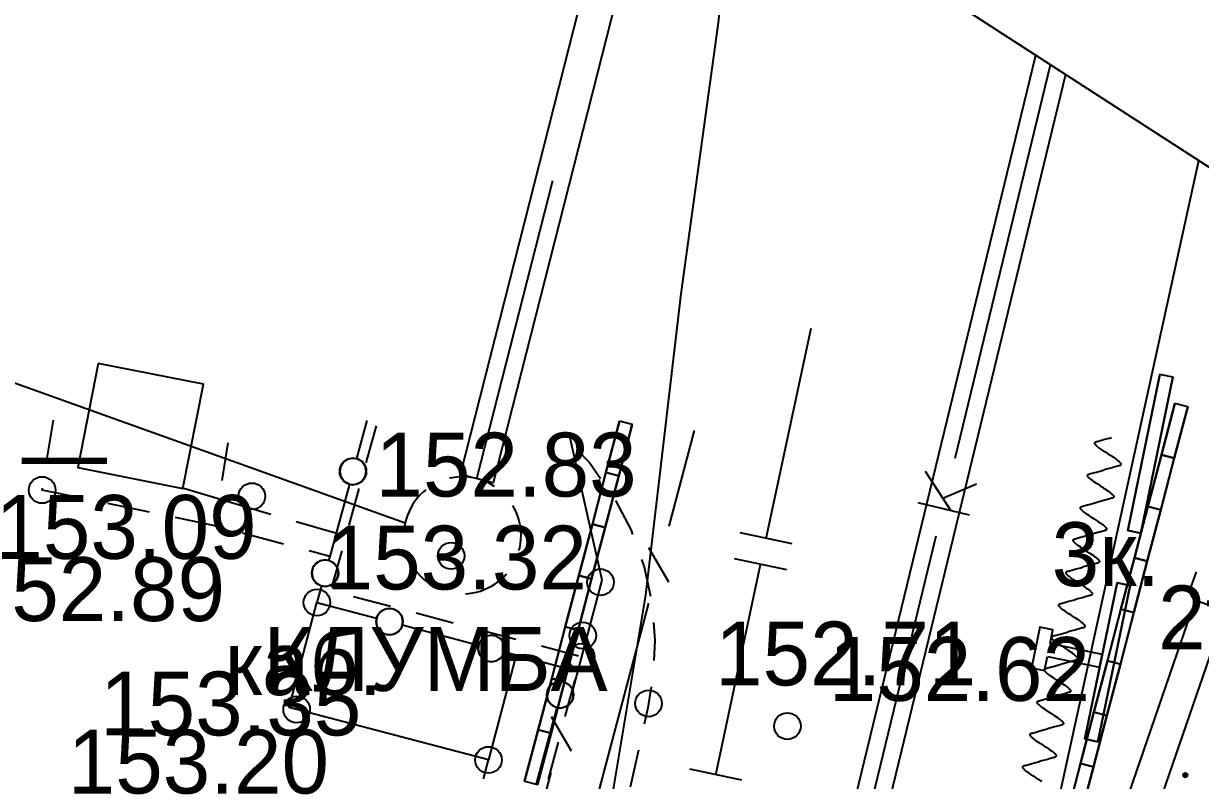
# Model space of a CAD drawing. Header units: metres. Extents: x -2743 to 126, y 13385 to 13916.
# Drawn here: x -1908.36 to -1886.24, y 13713.6 to 13727.83 of the extents above; entities that cross this region are included whole.
import ezdxf

# ---------------------------------------------------------------- set-up
doc = ezdxf.new("R2010")
doc.units = ezdxf.units.M
for name, color, linetype in [('0_геоподоснова', 7, 'Continuous'), ('output[19-22]_3_ДЖКХ-25_01840tp$0$Бортовой камень', 7, 'Continuous'), ('output[19-22]_3_ДЖКХ-25_01840tp$0$Горизонтали', 7, 'Continuous'), ('output[19-22]_3_ДЖКХ-25_01840tp$0$Граница улицы', 7, 'Continuous'), ('output[19-22]_3_ДЖКХ-25_01840tp$0$Здания', 7, 'Continuous'), ('output[19-22]_3_ДЖКХ-25_01840tp$0$Колодцы', 7, 'Continuous'), ('output[19-22]_3_ДЖКХ-25_01840tp$0$Леса и газоны', 7, 'Continuous'), ('output[19-22]_3_ДЖКХ-25_01840tp$0$Ограды', 7, 'Continuous'), ('output[19-22]_3_ДЖКХ-25_01840tp$0$Отдельно стоящее дерево', 7, 'Continuous'), ('output[19-22]_3_ДЖКХ-25_01840tp$0$Светофоры', 7, 'Continuous'), ('output[19-22]_3_ДЖКХ-25_01840tp$0$Топографические объекты', 7, 'Continuous'), ('output[19-22]_3_ДЖКХ-25_01840up$0$Водопровод', 7, 'Continuous'), ('output[19-22]_3_ДЖКХ-25_01840up$0$Водосток', 7, 'Continuous'), ('output[19-22]_3_ДЖКХ-25_01840up$0$Газопровод', 7, 'Continuous'), ('output[19-22]_3_ДЖКХ-25_01840up$0$Кабели', 7, 'Continuous'), ('output[19-22]_3_ДЖКХ-25_01840up$0$Кабель защиты', 7, 'Continuous'), ('output[19-22]_3_ДЖКХ-25_01840up$0$Кабель связи', 7, 'Continuous'), ('output[19-22]_3_ДЖКХ-25_01840up$0$Кабель электрический', 7, 'Continuous'), ('output[19-22]_3_ДЖКХ-25_01840up$0$Канализация самотёчная', 7, 'Continuous'), ('output[19-22]_brd$0$Граница заказа', 7, 'Continuous')]:
    doc.layers.add(name, color=color, linetype=linetype)

msp = doc.modelspace()

# ---------------------------------------------------------------- linework, layer by layer
at = {"layer": '0_геоподоснова'}
for points in [[(-1887.362, 13718.243), (-1886.758, 13721.182), (-1887.003, 13721.232), (-1887.607, 13718.294), (-1887.362, 13718.243)], [(-1886.721, 13720.684), (-1886.974, 13719.717), (-1886.732, 13719.653), (-1886.479, 13720.621), (-1886.721, 13720.684)], [(-1897.16, 13720.352), (-1897.414, 13719.385), (-1897.172, 13719.321), (-1896.918, 13720.288), (-1897.16, 13720.352)], [(-1886.974, 13719.717), (-1887.227, 13718.749), (-1886.985, 13718.686), (-1886.732, 13719.653), (-1886.974, 13719.717)], [(-1897.414, 13719.385), (-1897.668, 13718.418), (-1897.427, 13718.354), (-1897.172, 13719.321), (-1897.414, 13719.385)], [(-1887.227, 13718.749), (-1887.481, 13717.782), (-1887.239, 13717.719), (-1886.985, 13718.686), (-1887.227, 13718.749)], [(-1897.668, 13718.418), (-1897.923, 13717.451), (-1897.681, 13717.387), (-1897.427, 13718.354), (-1897.668, 13718.418)], [(-1887.481, 13717.782), (-1887.734, 13716.814), (-1887.492, 13716.751), (-1887.239, 13717.719), (-1887.481, 13717.782)], [(-1897.923, 13717.451), (-1898.177, 13716.483), (-1897.935, 13716.42), (-1897.681, 13717.387), (-1897.923, 13717.451)], [(-1888.168, 13714.325), (-1887.564, 13717.264), (-1887.808, 13717.314), (-1888.413, 13714.376), (-1888.168, 13714.325)], [(-1887.734, 13716.814), (-1887.987, 13715.847), (-1887.746, 13715.784), (-1887.492, 13716.751), (-1887.734, 13716.814)], [(-1898.177, 13716.483), (-1898.431, 13715.516), (-1898.19, 13715.453), (-1897.935, 13716.42), (-1898.177, 13716.483)], [(-1889.115, 13715.924), (-1888.136, 13715.723), (-1888.085, 13715.967), (-1889.065, 13716.169), (-1889.012, 13716.428), (-1889.256, 13716.479), (-1889.413, 13715.715), (-1889.169, 13715.664), (-1889.115, 13715.924)], [(-1887.987, 13715.847), (-1888.241, 13714.88), (-1887.999, 13714.816), (-1887.746, 13715.784), (-1887.987, 13715.847)], [(-1898.431, 13715.516), (-1898.686, 13714.549), (-1898.444, 13714.486), (-1898.19, 13715.453), (-1898.431, 13715.516)], [(-1888.241, 13714.88), (-1888.494, 13713.912), (-1888.252, 13713.849), (-1887.999, 13714.816), (-1888.241, 13714.88)], [(-1898.686, 13714.549), (-1898.94, 13713.582), (-1898.698, 13713.519), (-1898.444, 13714.486), (-1898.686, 13714.549)], [(-1888.494, 13713.912), (-1888.748, 13712.945), (-1888.506, 13712.882), (-1888.252, 13713.849), (-1888.494, 13713.912)]]:
    msp.add_lwpolyline(points, close=True, dxfattribs=at)
for points in [[(-1887.607, 13718.294), (-1887.003, 13721.232)], [(-1886.758, 13721.182), (-1887.362, 13718.243)], [(-1886.974, 13719.717), (-1886.721, 13720.684)], [(-1886.479, 13720.621), (-1886.732, 13719.653)], [(-1897.414, 13719.385), (-1897.16, 13720.352)], [(-1896.918, 13720.288), (-1897.172, 13719.321)], [(-1887.227, 13718.749), (-1886.974, 13719.717)], [(-1886.732, 13719.653), (-1886.985, 13718.686)], [(-1886.974, 13719.717), (-1886.732, 13719.653)], [(-1886.732, 13719.653), (-1886.974, 13719.717)], [(-1897.668, 13718.418), (-1897.414, 13719.385)], [(-1897.172, 13719.321), (-1897.427, 13718.354)], [(-1897.414, 13719.385), (-1897.172, 13719.321)], [(-1897.172, 13719.321), (-1897.414, 13719.385)], [(-1887.481, 13717.782), (-1887.227, 13718.749)], [(-1887.227, 13718.749), (-1886.985, 13718.686)], [(-1886.985, 13718.686), (-1887.227, 13718.749)], [(-1886.985, 13718.686), (-1887.239, 13717.719)], [(-1897.923, 13717.451), (-1897.668, 13718.418)], [(-1897.427, 13718.354), (-1897.681, 13717.387)], [(-1897.668, 13718.418), (-1897.427, 13718.354)], [(-1897.427, 13718.354), (-1897.668, 13718.418)], [(-1887.362, 13718.243), (-1887.607, 13718.294)], [(-1887.734, 13716.814), (-1887.481, 13717.782)], [(-1887.239, 13717.719), (-1887.492, 13716.751)], [(-1887.481, 13717.782), (-1887.239, 13717.719)], [(-1887.239, 13717.719), (-1887.481, 13717.782)], [(-1898.177, 13716.483), (-1897.923, 13717.451)], [(-1897.923, 13717.451), (-1897.681, 13717.387)], [(-1897.681, 13717.387), (-1897.923, 13717.451)], [(-1897.681, 13717.387), (-1897.935, 13716.42)], [(-1888.413, 13714.376), (-1887.808, 13717.314)], [(-1887.564, 13717.264), (-1888.168, 13714.325)], [(-1887.808, 13717.314), (-1887.564, 13717.264)], [(-1887.987, 13715.847), (-1887.734, 13716.814)], [(-1887.734, 13716.814), (-1887.492, 13716.751)], [(-1887.492, 13716.751), (-1887.734, 13716.814)], [(-1887.492, 13716.751), (-1887.746, 13715.784)], [(-1898.431, 13715.516), (-1898.177, 13716.483)], [(-1897.935, 13716.42), (-1898.19, 13715.453)], [(-1898.177, 13716.483), (-1897.935, 13716.42)], [(-1897.935, 13716.42), (-1898.177, 13716.483)], [(-1889.256, 13716.479), (-1889.413, 13715.715)], [(-1889.256, 13716.479), (-1889.413, 13715.715)], [(-1889.012, 13716.428), (-1889.256, 13716.479)], [(-1889.012, 13716.428), (-1889.256, 13716.479)], [(-1889.065, 13716.169), (-1889.012, 13716.428)], [(-1889.065, 13716.169), (-1889.012, 13716.428)], [(-1888.085, 13715.967), (-1889.065, 13716.169)], [(-1888.085, 13715.967), (-1889.065, 13716.169)], [(-1889.169, 13715.664), (-1889.115, 13715.924)], [(-1889.169, 13715.664), (-1889.115, 13715.924)], [(-1889.115, 13715.924), (-1888.136, 13715.723)], [(-1889.115, 13715.924), (-1888.136, 13715.723)], [(-1888.136, 13715.723), (-1888.085, 13715.967)], [(-1888.136, 13715.723), (-1888.085, 13715.967)], [(-1889.413, 13715.715), (-1889.169, 13715.664)], [(-1889.413, 13715.715), (-1889.169, 13715.664)], [(-1888.241, 13714.88), (-1887.987, 13715.847)], [(-1887.746, 13715.784), (-1887.999, 13714.816)], [(-1887.987, 13715.847), (-1887.746, 13715.784)], [(-1887.746, 13715.784), (-1887.987, 13715.847)], [(-1898.686, 13714.549), (-1898.431, 13715.516)], [(-1898.19, 13715.453), (-1898.444, 13714.486)], [(-1898.431, 13715.516), (-1898.19, 13715.453)], [(-1898.19, 13715.453), (-1898.431, 13715.516)], [(-1888.494, 13713.912), (-1888.241, 13714.88)], [(-1887.999, 13714.816), (-1888.252, 13713.849)], [(-1888.241, 13714.88), (-1887.999, 13714.816)], [(-1887.999, 13714.816), (-1888.241, 13714.88)], [(-1898.94, 13713.582), (-1898.686, 13714.549)], [(-1898.686, 13714.549), (-1898.444, 13714.486)], [(-1898.444, 13714.486), (-1898.686, 13714.549)], [(-1898.444, 13714.486), (-1898.698, 13713.519)], [(-1888.168, 13714.325), (-1888.413, 13714.376)], [(-1888.748, 13712.945), (-1888.494, 13713.912)], [(-1888.494, 13713.912), (-1888.252, 13713.849)], [(-1888.252, 13713.849), (-1888.494, 13713.912)], [(-1888.252, 13713.849), (-1888.506, 13712.882)]]:
    msp.add_lwpolyline(points, dxfattribs=at)
at = {"layer": 'output[19-22]_3_ДЖКХ-25_01840tp$0$Бортовой камень'}
for points in [[(-1907.923, 13719.583), (-1907.795, 13720.368)], [(-1897.965, 13719.826), (-1897.724, 13719.572), (-1897.512, 13719.276)], [(-1907.261, 13718.902), (-1908.008, 13719.057), (-1908.003, 13719.089)], [(-1905.992, 13718.64), (-1906.771, 13718.801)], [(-1897.234, 13718.861), (-1896.941, 13718.3), (-1896.914, 13718.223)], [(-1904.724, 13718.375), (-1904.764, 13718.386), (-1905.502, 13718.539)], [(-1903.472, 13718.041), (-1904.241, 13718.246)], [(-1902.604, 13717.809), (-1902.989, 13717.912)], [(-1896.745, 13717.752), (-1896.695, 13717.612), (-1896.577, 13717.059)], [(-1896.519, 13716.563), (-1896.493, 13716.234), (-1896.51, 13715.85)], [(-1896.56, 13715.354), (-1896.611, 13715.045), (-1896.625, 13714.963), (-1896.694, 13714.652)], [(-1896.803, 13714.164), (-1896.958, 13713.467)], [(-1899.714, 13713.626), (-1899.62, 13713.981)]]:
    msp.add_lwpolyline(points, dxfattribs=at)
at = {"layer": 'output[19-22]_3_ДЖКХ-25_01840tp$0$Горизонтали'}
for centre in [(-1908.008, 13719.057), (-1902.843, 13716.941), (-1897.876, 13715.922), (-1896.611, 13715.045), (-1903.224, 13714.93), (-1894.003, 13714.619), (-1899.62, 13713.981)]:
    msp.add_circle(centre, 0.25, dxfattribs=at)
at = {"layer": 'output[19-22]_3_ДЖКХ-25_01840tp$0$Граница улицы'}
for points in [[(-1901.916, 13719.57), (-1901.726, 13720.262)], [(-1904.516, 13719.943), (-1904.629, 13719.234)], [(-1902.238, 13718.395), (-1902.048, 13719.088)], [(-1904.707, 13718.74), (-1904.764, 13718.386)], [(-1902.561, 13717.221), (-1902.371, 13717.913)], [(-1901.461, 13716.866), (-1902.155, 13717.049)], [(-1900.284, 13716.556), (-1900.978, 13716.739)], [(-1899.106, 13716.246), (-1899.8, 13716.429)], [(-1897.928, 13715.936), (-1898.622, 13716.118)], [(-1898.176, 13714.798), (-1897.991, 13715.491)], [(-1898.491, 13713.621), (-1898.305, 13714.315)], [(-1886.564, 13713.708), (-1886.495, 13713.723)], [(-1886.564, 13713.702), (-1886.492, 13713.718)], [(-1886.564, 13713.697), (-1886.49, 13713.713)], [(-1886.564, 13713.692), (-1886.488, 13713.709)], [(-1886.564, 13713.687), (-1886.486, 13713.704)], [(-1886.562, 13713.682), (-1886.486, 13713.699)], [(-1886.561, 13713.713), (-1886.5, 13713.727)], [(-1886.56, 13713.678), (-1886.487, 13713.694)], [(-1886.558, 13713.719), (-1886.505, 13713.731)], [(-1886.557, 13713.673), (-1886.487, 13713.689)], [(-1886.553, 13713.669), (-1886.489, 13713.683)], [(-1886.551, 13713.726), (-1886.514, 13713.734)], [(-1886.548, 13713.665), (-1886.491, 13713.677)], [(-1886.543, 13713.661), (-1886.494, 13713.672)], [(-1886.542, 13713.733), (-1886.534, 13713.735)], [(-1886.532, 13713.658), (-1886.503, 13713.665)]]:
    msp.add_lwpolyline(points, dxfattribs=at)
msp.add_circle((-1886.525, 13713.697), 0.04, dxfattribs=at)
at = {"layer": 'output[19-22]_3_ДЖКХ-25_01840tp$0$Здания'}
msp.add_lwpolyline([(-1906.952, 13721.438), (-1907.338, 13719.478), (-1905.362, 13719.088), (-1904.976, 13721.048), (-1906.952, 13721.438)], dxfattribs=at)
at = {"layer": 'output[19-22]_3_ДЖКХ-25_01840tp$0$Колодцы'}
for centre in [(-1900.323, 13717.819), (-1897.516, 13717.322)]:
    msp.add_circle(centre, 0.25, dxfattribs=at)
at = {"layer": 'output[19-22]_3_ДЖКХ-25_01840tp$0$Ограды'}
for points in [[(-1901.904, 13720.364), (-1902.1, 13719.649)], [(-1902.232, 13719.166), (-1902.604, 13717.809), (-1902.624, 13717.736)], [(-1902.757, 13717.254), (-1902.843, 13716.941), (-1901.723, 13716.646)], [(-1901.24, 13716.519), (-1899.806, 13716.141)], [(-1899.322, 13716.014), (-1899.1, 13715.955), (-1898.141, 13715.703), (-1898.209, 13715.45)], [(-1898.338, 13714.967), (-1898.721, 13713.535)]]:
    msp.add_lwpolyline(points, dxfattribs=at)
for points in [[(-1901.916, 13719.407), (-1901.936, 13719.505), (-1901.989, 13719.584), (-1902.069, 13719.638), (-1902.166, 13719.657), (-1902.263, 13719.638), (-1902.343, 13719.584), (-1902.396, 13719.505), (-1902.416, 13719.407), (-1902.396, 13719.31), (-1902.343, 13719.231), (-1902.263, 13719.177), (-1902.166, 13719.157), (-1902.069, 13719.177), (-1901.989, 13719.231), (-1901.936, 13719.31), (-1901.916, 13719.407)], [(-1902.441, 13717.495), (-1902.46, 13717.593), (-1902.514, 13717.672), (-1902.593, 13717.726), (-1902.691, 13717.745), (-1902.788, 13717.726), (-1902.867, 13717.672), (-1902.921, 13717.593), (-1902.941, 13717.495), (-1902.921, 13717.398), (-1902.867, 13717.318), (-1902.788, 13717.265), (-1902.691, 13717.245), (-1902.593, 13717.265), (-1902.514, 13717.318), (-1902.46, 13717.398), (-1902.441, 13717.495)], [(-1901.231, 13716.582), (-1901.251, 13716.68), (-1901.305, 13716.759), (-1901.384, 13716.813), (-1901.481, 13716.832), (-1901.579, 13716.813), (-1901.658, 13716.759), (-1901.712, 13716.68), (-1901.731, 13716.582), (-1901.712, 13716.485), (-1901.658, 13716.406), (-1901.579, 13716.352), (-1901.481, 13716.332), (-1901.384, 13716.352), (-1901.305, 13716.406), (-1901.251, 13716.485), (-1901.231, 13716.582)], [(-1899.314, 13716.078), (-1899.334, 13716.175), (-1899.387, 13716.254), (-1899.467, 13716.308), (-1899.564, 13716.328), (-1899.661, 13716.308), (-1899.741, 13716.254), (-1899.794, 13716.175), (-1899.814, 13716.078), (-1899.794, 13715.98), (-1899.741, 13715.901), (-1899.661, 13715.847), (-1899.564, 13715.828), (-1899.467, 13715.847), (-1899.387, 13715.901), (-1899.334, 13715.98), (-1899.314, 13716.078)], [(-1898.024, 13715.208), (-1898.043, 13715.306), (-1898.097, 13715.385), (-1898.176, 13715.439), (-1898.274, 13715.458), (-1898.371, 13715.439), (-1898.45, 13715.385), (-1898.504, 13715.306), (-1898.524, 13715.208), (-1898.504, 13715.111), (-1898.45, 13715.032), (-1898.371, 13714.978), (-1898.274, 13714.958), (-1898.176, 13714.978), (-1898.097, 13715.032), (-1898.043, 13715.111), (-1898.024, 13715.208)]]:
    msp.add_lwpolyline(points, close=True, dxfattribs=at)
for centre in [(-1902.166, 13719.407), (-1902.166, 13719.407), (-1902.691, 13717.495), (-1902.691, 13717.495), (-1901.481, 13716.582), (-1901.481, 13716.582), (-1899.564, 13716.078), (-1899.564, 13716.078), (-1898.274, 13715.208), (-1898.274, 13715.208)]:
    msp.add_circle(centre, 0.25, dxfattribs=at)
at = {"layer": 'output[19-22]_3_ДЖКХ-25_01840tp$0$Отдельно стоящее дерево'}
msp.add_circle((-1904.066, 13718.939), 0.25, dxfattribs=at)
at = {"layer": 'output[19-22]_3_ДЖКХ-25_01840tp$0$Светофоры'}
msp.add_circle((-1897.849, 13716.321), 0.25, dxfattribs=at)
at = {"layer": 'output[19-22]_3_ДЖКХ-25_01840tp$0$Топографические объекты'}
msp.add_lwpolyline([(-1899.1, 13715.955), (-1899.62, 13713.981), (-1903.363, 13714.967), (-1902.843, 13716.941)], dxfattribs=at)
at = {"layer": 'output[19-22]_3_ДЖКХ-25_01840up$0$Водопровод'}
for points in [[(-1896.34, 13731.759), (-1899.533, 13719.194), (-1900.143, 13719.349), (-1896.898, 13732.12)], [(-1919.909, 13725.156), (-1901.183, 13718.438)], [(-1899.838, 13719.271), (-1898.413, 13724.879)], [(-1899.506, 13719.125), (-1899.555, 13719.156), (-1899.622, 13719.192), (-1899.692, 13719.223), (-1899.764, 13719.25), (-1899.838, 13719.271), (-1899.913, 13719.288), (-1899.989, 13719.299), (-1900.066, 13719.304), (-1900.142, 13719.304), (-1900.219, 13719.299), (-1900.295, 13719.289), (-1900.351, 13719.277)], [(-1900.797, 13719.062), (-1900.841, 13719.025), (-1900.896, 13718.972), (-1900.948, 13718.915), (-1900.996, 13718.855), (-1901.039, 13718.791), (-1901.077, 13718.725), (-1901.111, 13718.656), (-1901.14, 13718.585), (-1901.164, 13718.512), (-1901.183, 13718.438), (-1901.197, 13718.362), (-1901.203, 13718.305)], [(-1899.047, 13717.917), (-1899.033, 13717.972), (-1899.019, 13718.048), (-1899.011, 13718.124), (-1899.008, 13718.201), (-1899.01, 13718.278), (-1899.018, 13718.354), (-1899.031, 13718.43), (-1899.05, 13718.504), (-1899.073, 13718.577), (-1899.101, 13718.649), (-1899.135, 13718.718), (-1899.163, 13718.767)], [(-1901.136, 13717.814), (-1901.115, 13717.761), (-1901.081, 13717.692), (-1901.043, 13717.625), (-1901, 13717.562), (-1900.953, 13717.501), (-1900.902, 13717.444), (-1900.847, 13717.39), (-1900.788, 13717.341), (-1900.726, 13717.295), (-1900.661, 13717.254), (-1900.594, 13717.218), (-1900.542, 13717.195)], [(-1899.629, 13717.215), (-1899.561, 13717.25), (-1899.496, 13717.291), (-1899.434, 13717.336), (-1899.375, 13717.385), (-1899.32, 13717.438), (-1899.281, 13717.48)], [(-1900.054, 13717.107), (-1899.997, 13717.111), (-1899.921, 13717.121), (-1899.846, 13717.137), (-1899.772, 13717.158), (-1899.7, 13717.184), (-1899.629, 13717.215)]]:
    msp.add_lwpolyline(points, dxfattribs=at)
at = {"layer": 'output[19-22]_3_ДЖКХ-25_01840up$0$Водосток'}
for points in [[(-1886.322, 13717.521), (-1886.412, 13717.258), (-1886.422, 13717.22), (-1886.426, 13717.19), (-1886.428, 13717.147), (-1886.423, 13717.106), (-1886.412, 13717.074), (-1886.392, 13717.04), (-1886.369, 13717.01), (-1886.345, 13716.995), (-1886.32, 13716.981), (-1885.767, 13716.791), (-1885.742, 13716.788), (-1885.72, 13716.787), (-1885.692, 13716.792), (-1885.669, 13716.801), (-1885.64, 13716.816), (-1885.612, 13716.833), (-1885.589, 13716.859), (-1885.559, 13716.897), (-1885.542, 13716.93), (-1885.442, 13717.223)], [(-1888.47, 13710.77), (-1886.479, 13716.568)], [(-1887.903, 13710.575), (-1885.935, 13716.302)]]:
    msp.add_lwpolyline(points, dxfattribs=at)
at = {"layer": 'output[19-22]_3_ДЖКХ-25_01840up$0$Газопровод'}
for points in [[(-1894.401, 13718.147), (-1893.558, 13722.101)], [(-1893.912, 13718.043), (-1894.89, 13718.251)], [(-1895.348, 13713.704), (-1894.505, 13717.658)], [(-1894.016, 13717.554), (-1894.994, 13717.762)], [(-1894.859, 13713.6), (-1895.837, 13713.809)]]:
    msp.add_lwpolyline(points, dxfattribs=at)
at = {"layer": 'output[19-22]_3_ДЖКХ-25_01840up$0$Кабели'}
for points in [[(-1900.708, 13700), (-1899.81, 13703.288), (-1897.636, 13711.25), (-1896.66, 13717.078), (-1896, 13722.744), (-1895.289, 13727.894), (-1895.069, 13730.938)], [(-1889.159, 13712.073), (-1886.273, 13725.253)]]:
    msp.add_lwpolyline(points, dxfattribs=at)
at = {"layer": 'output[19-22]_3_ДЖКХ-25_01840up$0$Кабель защиты'}
for points in [[(-1887.98, 13719.74), (-1887.993, 13719.748), (-1888.036, 13719.776), (-1888.055, 13719.788), (-1888.084, 13719.807), (-1888.116, 13719.829), (-1888.137, 13719.844), (-1888.157, 13719.859), (-1888.172, 13719.87), (-1888.186, 13719.883), (-1888.195, 13719.891), (-1888.202, 13719.898), (-1888.208, 13719.904), (-1888.21, 13719.907), (-1888.213, 13719.91), (-1888.217, 13719.915), (-1888.219, 13719.918), (-1888.221, 13719.921), (-1888.222, 13719.924), (-1888.223, 13719.927), (-1888.225, 13719.931), (-1888.225, 13719.933), (-1888.226, 13719.935), (-1888.226, 13719.937), (-1888.226, 13719.938), (-1888.226, 13719.94), (-1888.226, 13719.942), (-1888.226, 13719.943), (-1888.225, 13719.945), (-1888.225, 13719.946), (-1888.225, 13719.947), (-1888.224, 13719.948), (-1888.224, 13719.949), (-1888.223, 13719.95), (-1888.222, 13719.952), (-1888.221, 13719.953), (-1888.22, 13719.955), (-1888.218, 13719.956), (-1888.218, 13719.956), (-1888.216, 13719.957), (-1888.215, 13719.958), (-1888.214, 13719.959), (-1888.212, 13719.96), (-1888.21, 13719.961), (-1888.207, 13719.962), (-1888.204, 13719.964), (-1888.2, 13719.965), (-1888.196, 13719.967), (-1888.188, 13719.969), (-1888.092, 13719.996), (-1888.06, 13720.004), (-1887.954, 13720.033), (-1887.913, 13720.044)], [(-1887.98, 13719.74), (-1887.968, 13719.732), (-1887.924, 13719.704), (-1887.905, 13719.692), (-1887.876, 13719.673), (-1887.845, 13719.651), (-1887.824, 13719.636), (-1887.803, 13719.621), (-1887.789, 13719.609), (-1887.774, 13719.597), (-1887.766, 13719.589), (-1887.759, 13719.582), (-1887.753, 13719.576), (-1887.75, 13719.573), (-1887.748, 13719.57), (-1887.744, 13719.565), (-1887.742, 13719.561), (-1887.74, 13719.558), (-1887.739, 13719.555), (-1887.737, 13719.552), (-1887.736, 13719.549), (-1887.735, 13719.546), (-1887.735, 13719.545), (-1887.735, 13719.543), (-1887.735, 13719.541), (-1887.734, 13719.54), (-1887.735, 13719.538), (-1887.735, 13719.536), (-1887.735, 13719.534), (-1887.736, 13719.533), (-1887.736, 13719.532), (-1887.737, 13719.531), (-1887.737, 13719.53), (-1887.738, 13719.529), (-1887.739, 13719.528), (-1887.74, 13719.527), (-1887.741, 13719.525), (-1887.742, 13719.524), (-1887.743, 13719.523), (-1887.744, 13719.522), (-1887.746, 13719.521), (-1887.747, 13719.521), (-1887.748, 13719.52), (-1887.751, 13719.518), (-1887.753, 13719.517), (-1887.756, 13719.516), (-1887.761, 13719.514), (-1887.765, 13719.513), (-1887.773, 13719.511), (-1887.869, 13719.484), (-1887.901, 13719.475), (-1888.006, 13719.447), (-1888.048, 13719.435)], [(-1888.116, 13719.131), (-1888.128, 13719.139), (-1888.171, 13719.167), (-1888.191, 13719.179), (-1888.219, 13719.198), (-1888.251, 13719.219), (-1888.272, 13719.234), (-1888.293, 13719.25), (-1888.307, 13719.261), (-1888.321, 13719.274), (-1888.33, 13719.281), (-1888.337, 13719.288), (-1888.343, 13719.295), (-1888.345, 13719.298), (-1888.348, 13719.3), (-1888.352, 13719.306), (-1888.354, 13719.309), (-1888.356, 13719.312), (-1888.357, 13719.315), (-1888.359, 13719.318), (-1888.36, 13719.322), (-1888.361, 13719.324), (-1888.361, 13719.326), (-1888.361, 13719.327), (-1888.361, 13719.329), (-1888.361, 13719.33), (-1888.361, 13719.333), (-1888.361, 13719.334), (-1888.36, 13719.336), (-1888.36, 13719.337), (-1888.36, 13719.338), (-1888.359, 13719.339), (-1888.359, 13719.34), (-1888.358, 13719.341), (-1888.357, 13719.342), (-1888.356, 13719.344), (-1888.355, 13719.345), (-1888.354, 13719.346), (-1888.353, 13719.347), (-1888.352, 13719.348), (-1888.35, 13719.349), (-1888.349, 13719.35), (-1888.348, 13719.351), (-1888.345, 13719.352), (-1888.343, 13719.353), (-1888.339, 13719.355), (-1888.335, 13719.356), (-1888.331, 13719.357), (-1888.323, 13719.36), (-1888.227, 13719.387), (-1888.195, 13719.395), (-1888.089, 13719.424), (-1888.048, 13719.435)], [(-1888.116, 13719.131), (-1888.103, 13719.122), (-1888.06, 13719.095), (-1888.04, 13719.082), (-1888.012, 13719.063), (-1887.98, 13719.042), (-1887.959, 13719.027), (-1887.938, 13719.012), (-1887.924, 13719), (-1887.91, 13718.988), (-1887.901, 13718.98), (-1887.894, 13718.973), (-1887.888, 13718.967), (-1887.886, 13718.964), (-1887.883, 13718.961), (-1887.879, 13718.956), (-1887.877, 13718.952), (-1887.875, 13718.949), (-1887.874, 13718.946), (-1887.872, 13718.943), (-1887.871, 13718.94), (-1887.87, 13718.937), (-1887.87, 13718.936), (-1887.87, 13718.934), (-1887.87, 13718.932), (-1887.87, 13718.931), (-1887.87, 13718.929), (-1887.87, 13718.927), (-1887.871, 13718.925), (-1887.871, 13718.924), (-1887.871, 13718.923), (-1887.872, 13718.922), (-1887.872, 13718.921), (-1887.873, 13718.92), (-1887.874, 13718.919), (-1887.875, 13718.918), (-1887.876, 13718.916), (-1887.877, 13718.915), (-1887.878, 13718.914), (-1887.879, 13718.913), (-1887.881, 13718.912), (-1887.882, 13718.911), (-1887.883, 13718.911), (-1887.886, 13718.909), (-1887.888, 13718.908), (-1887.892, 13718.907), (-1887.896, 13718.905), (-1887.9, 13718.904), (-1887.908, 13718.902), (-1888.004, 13718.875), (-1888.036, 13718.866), (-1888.142, 13718.837), (-1888.183, 13718.826)], [(-1888.251, 13718.521), (-1888.264, 13718.53), (-1888.307, 13718.557), (-1888.326, 13718.57), (-1888.355, 13718.589), (-1888.386, 13718.61), (-1888.407, 13718.625), (-1888.428, 13718.64), (-1888.442, 13718.652), (-1888.457, 13718.664), (-1888.465, 13718.672), (-1888.472, 13718.679), (-1888.478, 13718.686), (-1888.481, 13718.688), (-1888.483, 13718.691), (-1888.487, 13718.697), (-1888.489, 13718.7), (-1888.491, 13718.703), (-1888.492, 13718.706), (-1888.494, 13718.709), (-1888.495, 13718.713), (-1888.496, 13718.715), (-1888.496, 13718.717), (-1888.496, 13718.718), (-1888.497, 13718.72), (-1888.497, 13718.721), (-1888.496, 13718.723), (-1888.496, 13718.725), (-1888.496, 13718.727), (-1888.495, 13718.728), (-1888.495, 13718.729), (-1888.495, 13718.73), (-1888.494, 13718.731), (-1888.493, 13718.732), (-1888.492, 13718.733), (-1888.491, 13718.735), (-1888.49, 13718.736), (-1888.489, 13718.737), (-1888.488, 13718.738), (-1888.487, 13718.739), (-1888.485, 13718.74), (-1888.484, 13718.741), (-1888.483, 13718.742), (-1888.48, 13718.743), (-1888.478, 13718.744), (-1888.475, 13718.745), (-1888.47, 13718.747), (-1888.466, 13718.748), (-1888.458, 13718.751), (-1888.362, 13718.777), (-1888.331, 13718.786), (-1888.225, 13718.815), (-1888.183, 13718.826)], [(-1888.251, 13718.521), (-1888.238, 13718.513), (-1888.195, 13718.486), (-1888.176, 13718.473), (-1888.147, 13718.454), (-1888.115, 13718.433), (-1888.094, 13718.418), (-1888.074, 13718.403), (-1888.059, 13718.391), (-1888.045, 13718.379), (-1888.036, 13718.371), (-1888.029, 13718.364), (-1888.023, 13718.357), (-1888.021, 13718.355), (-1888.018, 13718.352), (-1888.014, 13718.346), (-1888.012, 13718.343), (-1888.011, 13718.34), (-1888.009, 13718.337), (-1888.008, 13718.334), (-1888.006, 13718.33), (-1888.006, 13718.328), (-1888.005, 13718.326), (-1888.005, 13718.325), (-1888.005, 13718.323), (-1888.005, 13718.322), (-1888.005, 13718.32), (-1888.005, 13718.318), (-1888.006, 13718.316), (-1888.006, 13718.315), (-1888.006, 13718.314), (-1888.007, 13718.313), (-1888.007, 13718.312), (-1888.008, 13718.311), (-1888.009, 13718.31), (-1888.01, 13718.308), (-1888.011, 13718.307), (-1888.013, 13718.306), (-1888.013, 13718.305), (-1888.015, 13718.304), (-1888.016, 13718.303), (-1888.017, 13718.302), (-1888.019, 13718.301), (-1888.022, 13718.3), (-1888.024, 13718.299), (-1888.027, 13718.298), (-1888.031, 13718.296), (-1888.035, 13718.295), (-1888.043, 13718.292), (-1888.139, 13718.266), (-1888.171, 13718.257), (-1888.277, 13718.228), (-1888.318, 13718.217)], [(-1888.386, 13717.912), (-1888.399, 13717.921), (-1888.442, 13717.948), (-1888.461, 13717.961), (-1888.49, 13717.98), (-1888.521, 13718.001), (-1888.543, 13718.016), (-1888.563, 13718.031), (-1888.577, 13718.043), (-1888.592, 13718.055), (-1888.6, 13718.063), (-1888.607, 13718.07), (-1888.613, 13718.076), (-1888.616, 13718.079), (-1888.618, 13718.082), (-1888.622, 13718.087), (-1888.624, 13718.091), (-1888.626, 13718.094), (-1888.628, 13718.097), (-1888.629, 13718.1), (-1888.63, 13718.103), (-1888.631, 13718.106), (-1888.631, 13718.107), (-1888.632, 13718.109), (-1888.632, 13718.111), (-1888.632, 13718.112), (-1888.632, 13718.114), (-1888.631, 13718.116), (-1888.631, 13718.118), (-1888.631, 13718.119), (-1888.63, 13718.12), (-1888.63, 13718.121), (-1888.629, 13718.122), (-1888.629, 13718.123), (-1888.628, 13718.124), (-1888.627, 13718.125), (-1888.625, 13718.127), (-1888.624, 13718.128), (-1888.623, 13718.129), (-1888.622, 13718.13), (-1888.621, 13718.131), (-1888.619, 13718.132), (-1888.618, 13718.132), (-1888.615, 13718.134), (-1888.613, 13718.135), (-1888.61, 13718.136), (-1888.605, 13718.138), (-1888.601, 13718.139), (-1888.593, 13718.141), (-1888.498, 13718.168), (-1888.466, 13718.177), (-1888.36, 13718.206), (-1888.318, 13718.217)], [(-1888.386, 13717.912), (-1888.373, 13717.904), (-1888.33, 13717.876), (-1888.311, 13717.864), (-1888.282, 13717.845), (-1888.25, 13717.824), (-1888.229, 13717.808), (-1888.209, 13717.793), (-1888.194, 13717.782), (-1888.18, 13717.769), (-1888.171, 13717.762), (-1888.164, 13717.755), (-1888.158, 13717.748), (-1888.156, 13717.745), (-1888.154, 13717.742), (-1888.15, 13717.737), (-1888.147, 13717.734), (-1888.146, 13717.731), (-1888.144, 13717.728), (-1888.143, 13717.725), (-1888.141, 13717.721), (-1888.141, 13717.719), (-1888.14, 13717.717), (-1888.14, 13717.716), (-1888.14, 13717.714), (-1888.14, 13717.713), (-1888.14, 13717.71), (-1888.14, 13717.709), (-1888.141, 13717.707), (-1888.141, 13717.706), (-1888.142, 13717.705), (-1888.142, 13717.704), (-1888.143, 13717.703), (-1888.143, 13717.702), (-1888.144, 13717.7), (-1888.145, 13717.699), (-1888.147, 13717.698), (-1888.148, 13717.697), (-1888.149, 13717.696), (-1888.15, 13717.695), (-1888.151, 13717.694), (-1888.153, 13717.693), (-1888.154, 13717.692), (-1888.157, 13717.691), (-1888.159, 13717.69), (-1888.162, 13717.688), (-1888.166, 13717.687), (-1888.17, 13717.685), (-1888.178, 13717.683), (-1888.274, 13717.656), (-1888.306, 13717.648), (-1888.412, 13717.619), (-1888.454, 13717.608)], [(-1888.521, 13717.303), (-1888.534, 13717.311), (-1888.577, 13717.339), (-1888.596, 13717.351), (-1888.625, 13717.37), (-1888.657, 13717.392), (-1888.678, 13717.407), (-1888.698, 13717.422), (-1888.713, 13717.434), (-1888.727, 13717.446), (-1888.736, 13717.454), (-1888.743, 13717.461), (-1888.749, 13717.467), (-1888.751, 13717.47), (-1888.753, 13717.473), (-1888.757, 13717.478), (-1888.76, 13717.482), (-1888.761, 13717.485), (-1888.763, 13717.488), (-1888.764, 13717.491), (-1888.766, 13717.494), (-1888.766, 13717.497), (-1888.767, 13717.498), (-1888.767, 13717.5), (-1888.767, 13717.502), (-1888.767, 13717.503), (-1888.767, 13717.505), (-1888.767, 13717.507), (-1888.766, 13717.509), (-1888.766, 13717.509), (-1888.765, 13717.511), (-1888.765, 13717.512), (-1888.764, 13717.513), (-1888.764, 13717.514), (-1888.763, 13717.515), (-1888.762, 13717.516), (-1888.76, 13717.518), (-1888.759, 13717.519), (-1888.758, 13717.52), (-1888.757, 13717.521), (-1888.756, 13717.522), (-1888.754, 13717.522), (-1888.753, 13717.523), (-1888.75, 13717.525), (-1888.748, 13717.526), (-1888.745, 13717.527), (-1888.741, 13717.529), (-1888.737, 13717.53), (-1888.729, 13717.532), (-1888.633, 13717.559), (-1888.601, 13717.568), (-1888.495, 13717.596), (-1888.454, 13717.608)], [(-1888.521, 13717.303), (-1888.508, 13717.295), (-1888.465, 13717.267), (-1888.446, 13717.255), (-1888.417, 13717.236), (-1888.386, 13717.214), (-1888.364, 13717.199), (-1888.344, 13717.184), (-1888.33, 13717.173), (-1888.315, 13717.16), (-1888.307, 13717.152), (-1888.3, 13717.145), (-1888.294, 13717.139), (-1888.291, 13717.136), (-1888.289, 13717.133), (-1888.285, 13717.128), (-1888.283, 13717.124), (-1888.281, 13717.122), (-1888.279, 13717.119), (-1888.278, 13717.116), (-1888.277, 13717.112), (-1888.276, 13717.11), (-1888.276, 13717.108), (-1888.275, 13717.106), (-1888.275, 13717.105), (-1888.275, 13717.103), (-1888.275, 13717.101), (-1888.276, 13717.099), (-1888.276, 13717.098), (-1888.276, 13717.097), (-1888.277, 13717.096), (-1888.277, 13717.095), (-1888.278, 13717.094), (-1888.278, 13717.093), (-1888.279, 13717.091), (-1888.28, 13717.09), (-1888.282, 13717.088), (-1888.283, 13717.087), (-1888.284, 13717.087), (-1888.285, 13717.086), (-1888.286, 13717.085), (-1888.288, 13717.084), (-1888.289, 13717.083), (-1888.292, 13717.082), (-1888.294, 13717.081), (-1888.297, 13717.079), (-1888.302, 13717.078), (-1888.306, 13717.076), (-1888.314, 13717.074), (-1888.409, 13717.047), (-1888.441, 13717.039), (-1888.547, 13717.01), (-1888.589, 13716.999)], [(-1888.656, 13716.694), (-1888.669, 13716.702), (-1888.712, 13716.73), (-1888.731, 13716.742), (-1888.76, 13716.761), (-1888.792, 13716.783), (-1888.813, 13716.798), (-1888.833, 13716.813), (-1888.848, 13716.824), (-1888.862, 13716.837), (-1888.871, 13716.845), (-1888.878, 13716.852), (-1888.884, 13716.858), (-1888.886, 13716.861), (-1888.889, 13716.864), (-1888.893, 13716.869), (-1888.895, 13716.873), (-1888.896, 13716.875), (-1888.898, 13716.878), (-1888.899, 13716.881), (-1888.901, 13716.885), (-1888.901, 13716.887), (-1888.902, 13716.889), (-1888.902, 13716.891), (-1888.902, 13716.892), (-1888.902, 13716.894), (-1888.902, 13716.896), (-1888.902, 13716.898), (-1888.901, 13716.9), (-1888.901, 13716.9), (-1888.901, 13716.901), (-1888.9, 13716.902), (-1888.9, 13716.903), (-1888.899, 13716.904), (-1888.898, 13716.906), (-1888.897, 13716.907), (-1888.896, 13716.909), (-1888.894, 13716.91), (-1888.894, 13716.91), (-1888.892, 13716.911), (-1888.891, 13716.912), (-1888.89, 13716.913), (-1888.888, 13716.914), (-1888.886, 13716.916), (-1888.883, 13716.917), (-1888.88, 13716.918), (-1888.876, 13716.919), (-1888.872, 13716.921), (-1888.864, 13716.923), (-1888.768, 13716.95), (-1888.736, 13716.958), (-1888.63, 13716.987), (-1888.589, 13716.999)], [(-1888.656, 13716.694), (-1888.643, 13716.686), (-1888.6, 13716.658), (-1888.581, 13716.646), (-1888.552, 13716.627), (-1888.521, 13716.605), (-1888.5, 13716.59), (-1888.479, 13716.575), (-1888.465, 13716.563), (-1888.45, 13716.551), (-1888.442, 13716.543), (-1888.435, 13716.536), (-1888.429, 13716.53), (-1888.426, 13716.527), (-1888.424, 13716.524), (-1888.42, 13716.519), (-1888.418, 13716.515), (-1888.416, 13716.513), (-1888.415, 13716.509), (-1888.413, 13716.506), (-1888.412, 13716.503), (-1888.411, 13716.5), (-1888.411, 13716.499), (-1888.411, 13716.497), (-1888.411, 13716.496), (-1888.41, 13716.494), (-1888.411, 13716.492), (-1888.411, 13716.49), (-1888.411, 13716.488), (-1888.412, 13716.488), (-1888.412, 13716.486), (-1888.412, 13716.486), (-1888.413, 13716.484), (-1888.414, 13716.483), (-1888.415, 13716.482), (-1888.416, 13716.481), (-1888.417, 13716.479), (-1888.418, 13716.478), (-1888.419, 13716.477), (-1888.42, 13716.477), (-1888.422, 13716.475), (-1888.423, 13716.475), (-1888.424, 13716.474), (-1888.427, 13716.472), (-1888.429, 13716.471), (-1888.432, 13716.47), (-1888.437, 13716.468), (-1888.441, 13716.467), (-1888.449, 13716.465), (-1888.545, 13716.438), (-1888.576, 13716.43), (-1888.682, 13716.401), (-1888.724, 13716.389)], [(-1888.792, 13716.085), (-1888.804, 13716.093), (-1888.847, 13716.121), (-1888.867, 13716.133), (-1888.895, 13716.152), (-1888.927, 13716.174), (-1888.948, 13716.189), (-1888.969, 13716.204), (-1888.983, 13716.215), (-1888.997, 13716.228), (-1889.006, 13716.235), (-1889.013, 13716.242), (-1889.019, 13716.249), (-1889.021, 13716.252), (-1889.024, 13716.255), (-1889.028, 13716.26), (-1889.03, 13716.263), (-1889.032, 13716.266), (-1889.033, 13716.269), (-1889.035, 13716.272), (-1889.036, 13716.276), (-1889.037, 13716.278), (-1889.037, 13716.28), (-1889.037, 13716.281), (-1889.037, 13716.283), (-1889.037, 13716.285), (-1889.037, 13716.287), (-1889.037, 13716.288), (-1889.036, 13716.29), (-1889.036, 13716.291), (-1889.036, 13716.292), (-1889.035, 13716.293), (-1889.035, 13716.294), (-1889.034, 13716.295), (-1889.033, 13716.297), (-1889.032, 13716.298), (-1889.031, 13716.299), (-1889.03, 13716.3), (-1889.029, 13716.301), (-1889.028, 13716.302), (-1889.026, 13716.303), (-1889.025, 13716.304), (-1889.024, 13716.305), (-1889.021, 13716.306), (-1889.019, 13716.307), (-1889.015, 13716.309), (-1889.011, 13716.31), (-1889.007, 13716.312), (-1888.999, 13716.314), (-1888.903, 13716.341), (-1888.871, 13716.349), (-1888.765, 13716.378), (-1888.724, 13716.389)], [(-1888.792, 13716.085), (-1888.779, 13716.077), (-1888.736, 13716.049), (-1888.716, 13716.036), (-1888.688, 13716.018), (-1888.656, 13715.996), (-1888.635, 13715.981), (-1888.614, 13715.966), (-1888.6, 13715.954), (-1888.586, 13715.942), (-1888.577, 13715.934), (-1888.57, 13715.927), (-1888.564, 13715.921), (-1888.562, 13715.918), (-1888.559, 13715.915), (-1888.555, 13715.91), (-1888.553, 13715.906), (-1888.551, 13715.903), (-1888.55, 13715.9), (-1888.548, 13715.897), (-1888.547, 13715.894), (-1888.546, 13715.891), (-1888.546, 13715.89), (-1888.546, 13715.888), (-1888.546, 13715.886), (-1888.546, 13715.885), (-1888.546, 13715.883), (-1888.546, 13715.881), (-1888.547, 13715.879), (-1888.547, 13715.878), (-1888.547, 13715.877), (-1888.548, 13715.876), (-1888.548, 13715.875), (-1888.549, 13715.874), (-1888.55, 13715.873), (-1888.551, 13715.872), (-1888.552, 13715.87), (-1888.553, 13715.869), (-1888.554, 13715.868), (-1888.555, 13715.867), (-1888.557, 13715.866), (-1888.558, 13715.865), (-1888.559, 13715.865), (-1888.562, 13715.863), (-1888.564, 13715.862), (-1888.568, 13715.861), (-1888.572, 13715.859), (-1888.576, 13715.858), (-1888.584, 13715.856), (-1888.68, 13715.829), (-1888.712, 13715.82), (-1888.818, 13715.791), (-1888.859, 13715.78)], [(-1888.927, 13715.476), (-1888.94, 13715.484), (-1888.983, 13715.511), (-1889.002, 13715.524), (-1889.031, 13715.543), (-1889.062, 13715.564), (-1889.083, 13715.579), (-1889.104, 13715.595), (-1889.118, 13715.606), (-1889.133, 13715.618), (-1889.141, 13715.626), (-1889.148, 13715.633), (-1889.154, 13715.64), (-1889.157, 13715.642), (-1889.159, 13715.645), (-1889.163, 13715.651), (-1889.165, 13715.654), (-1889.167, 13715.657), (-1889.168, 13715.66), (-1889.17, 13715.663), (-1889.171, 13715.667), (-1889.172, 13715.669), (-1889.172, 13715.671), (-1889.172, 13715.672), (-1889.172, 13715.674), (-1889.173, 13715.675), (-1889.172, 13715.677), (-1889.172, 13715.679), (-1889.172, 13715.681), (-1889.171, 13715.682), (-1889.171, 13715.683), (-1889.171, 13715.684), (-1889.17, 13715.685), (-1889.169, 13715.686), (-1889.168, 13715.687), (-1889.167, 13715.689), (-1889.166, 13715.69), (-1889.165, 13715.691), (-1889.164, 13715.692), (-1889.163, 13715.693), (-1889.161, 13715.694), (-1889.16, 13715.695), (-1889.159, 13715.696), (-1889.156, 13715.697), (-1889.154, 13715.698), (-1889.151, 13715.7), (-1889.146, 13715.701), (-1889.142, 13715.702), (-1889.134, 13715.705), (-1889.038, 13715.732), (-1889.007, 13715.74), (-1888.901, 13715.769), (-1888.859, 13715.78)], [(-1888.927, 13715.476), (-1888.914, 13715.467), (-1888.871, 13715.44), (-1888.852, 13715.427), (-1888.823, 13715.408), (-1888.791, 13715.387), (-1888.77, 13715.372), (-1888.75, 13715.357), (-1888.735, 13715.345), (-1888.721, 13715.333), (-1888.712, 13715.325), (-1888.705, 13715.318), (-1888.699, 13715.311), (-1888.697, 13715.309), (-1888.694, 13715.306), (-1888.69, 13715.3), (-1888.688, 13715.297), (-1888.687, 13715.294), (-1888.685, 13715.291), (-1888.684, 13715.288), (-1888.682, 13715.284), (-1888.682, 13715.282), (-1888.681, 13715.28), (-1888.681, 13715.279), (-1888.681, 13715.277), (-1888.681, 13715.276), (-1888.681, 13715.274), (-1888.681, 13715.272), (-1888.682, 13715.27), (-1888.682, 13715.269), (-1888.682, 13715.268), (-1888.683, 13715.267), (-1888.683, 13715.266), (-1888.684, 13715.265), (-1888.685, 13715.264), (-1888.686, 13715.262), (-1888.687, 13715.261), (-1888.689, 13715.26), (-1888.689, 13715.259), (-1888.691, 13715.258), (-1888.692, 13715.257), (-1888.693, 13715.256), (-1888.695, 13715.256), (-1888.697, 13715.254), (-1888.7, 13715.253), (-1888.703, 13715.252), (-1888.707, 13715.25), (-1888.711, 13715.249), (-1888.719, 13715.247), (-1888.815, 13715.22), (-1888.847, 13715.211), (-1888.953, 13715.182), (-1888.994, 13715.171)], [(-1889.062, 13714.866), (-1889.075, 13714.875), (-1889.118, 13714.902), (-1889.137, 13714.915), (-1889.166, 13714.934), (-1889.197, 13714.955), (-1889.219, 13714.97), (-1889.239, 13714.985), (-1889.253, 13714.997), (-1889.268, 13715.009), (-1889.276, 13715.017), (-1889.283, 13715.024), (-1889.289, 13715.031), (-1889.292, 13715.033), (-1889.294, 13715.036), (-1889.298, 13715.042), (-1889.3, 13715.045), (-1889.302, 13715.048), (-1889.304, 13715.051), (-1889.305, 13715.054), (-1889.306, 13715.058), (-1889.307, 13715.06), (-1889.307, 13715.062), (-1889.308, 13715.063), (-1889.308, 13715.065), (-1889.308, 13715.066), (-1889.308, 13715.068), (-1889.307, 13715.07), (-1889.307, 13715.072), (-1889.307, 13715.073), (-1889.306, 13715.074), (-1889.306, 13715.075), (-1889.305, 13715.076), (-1889.305, 13715.077), (-1889.304, 13715.078), (-1889.303, 13715.08), (-1889.301, 13715.081), (-1889.3, 13715.082), (-1889.299, 13715.083), (-1889.298, 13715.084), (-1889.297, 13715.085), (-1889.295, 13715.086), (-1889.294, 13715.086), (-1889.291, 13715.088), (-1889.289, 13715.089), (-1889.286, 13715.09), (-1889.281, 13715.092), (-1889.277, 13715.093), (-1889.269, 13715.095), (-1889.174, 13715.122), (-1889.142, 13715.131), (-1889.036, 13715.16), (-1888.994, 13715.171)], [(-1889.062, 13714.866), (-1889.049, 13714.858), (-1889.006, 13714.831), (-1888.987, 13714.818), (-1888.958, 13714.799), (-1888.926, 13714.778), (-1888.905, 13714.763), (-1888.885, 13714.747), (-1888.87, 13714.736), (-1888.856, 13714.724), (-1888.847, 13714.716), (-1888.84, 13714.709), (-1888.834, 13714.702), (-1888.832, 13714.7), (-1888.83, 13714.697), (-1888.826, 13714.691), (-1888.823, 13714.688), (-1888.822, 13714.685), (-1888.82, 13714.682), (-1888.819, 13714.679), (-1888.817, 13714.675), (-1888.817, 13714.673), (-1888.816, 13714.671), (-1888.816, 13714.67), (-1888.816, 13714.668), (-1888.816, 13714.667), (-1888.816, 13714.665), (-1888.816, 13714.663), (-1888.817, 13714.661), (-1888.817, 13714.66), (-1888.818, 13714.659), (-1888.818, 13714.658), (-1888.819, 13714.657), (-1888.819, 13714.656), (-1888.82, 13714.655), (-1888.821, 13714.653), (-1888.823, 13714.652), (-1888.824, 13714.651), (-1888.825, 13714.65), (-1888.826, 13714.649), (-1888.827, 13714.648), (-1888.829, 13714.647), (-1888.83, 13714.646), (-1888.833, 13714.645), (-1888.835, 13714.644), (-1888.838, 13714.642), (-1888.842, 13714.641), (-1888.846, 13714.64), (-1888.854, 13714.637), (-1888.95, 13714.61), (-1888.982, 13714.602), (-1889.088, 13714.573), (-1889.129, 13714.562)], [(-1889.197, 13714.257), (-1889.21, 13714.265), (-1889.253, 13714.293), (-1889.272, 13714.306), (-1889.301, 13714.324), (-1889.333, 13714.346), (-1889.354, 13714.361), (-1889.374, 13714.376), (-1889.389, 13714.388), (-1889.403, 13714.4), (-1889.412, 13714.408), (-1889.419, 13714.415), (-1889.425, 13714.421), (-1889.427, 13714.424), (-1889.429, 13714.427), (-1889.433, 13714.432), (-1889.436, 13714.436), (-1889.437, 13714.439), (-1889.439, 13714.442), (-1889.44, 13714.445), (-1889.442, 13714.448), (-1889.442, 13714.451), (-1889.443, 13714.452), (-1889.443, 13714.454), (-1889.443, 13714.456), (-1889.443, 13714.457), (-1889.443, 13714.459), (-1889.443, 13714.461), (-1889.442, 13714.463), (-1889.442, 13714.464), (-1889.441, 13714.465), (-1889.441, 13714.466), (-1889.44, 13714.467), (-1889.44, 13714.468), (-1889.439, 13714.469), (-1889.438, 13714.47), (-1889.436, 13714.472), (-1889.435, 13714.473), (-1889.434, 13714.474), (-1889.433, 13714.475), (-1889.432, 13714.476), (-1889.43, 13714.477), (-1889.429, 13714.477), (-1889.426, 13714.479), (-1889.424, 13714.48), (-1889.421, 13714.481), (-1889.417, 13714.483), (-1889.413, 13714.484), (-1889.405, 13714.486), (-1889.309, 13714.513), (-1889.277, 13714.522), (-1889.171, 13714.551), (-1889.129, 13714.562)], [(-1889.197, 13714.257), (-1889.184, 13714.249), (-1889.141, 13714.221), (-1889.122, 13714.209), (-1889.093, 13714.19), (-1889.062, 13714.168), (-1889.04, 13714.153), (-1889.02, 13714.138), (-1889.006, 13714.127), (-1888.991, 13714.114), (-1888.983, 13714.107), (-1888.976, 13714.1), (-1888.97, 13714.093), (-1888.967, 13714.09), (-1888.965, 13714.087), (-1888.961, 13714.082), (-1888.959, 13714.079), (-1888.957, 13714.076), (-1888.955, 13714.073), (-1888.954, 13714.07), (-1888.953, 13714.066), (-1888.952, 13714.064), (-1888.952, 13714.062), (-1888.951, 13714.061), (-1888.951, 13714.059), (-1888.951, 13714.057), (-1888.951, 13714.055), (-1888.952, 13714.054), (-1888.952, 13714.052), (-1888.952, 13714.051), (-1888.953, 13714.05), (-1888.953, 13714.049), (-1888.954, 13714.048), (-1888.954, 13714.047), (-1888.955, 13714.045), (-1888.956, 13714.044), (-1888.958, 13714.043), (-1888.959, 13714.042), (-1888.96, 13714.041), (-1888.961, 13714.04), (-1888.962, 13714.039), (-1888.964, 13714.038), (-1888.965, 13714.037), (-1888.968, 13714.036), (-1888.97, 13714.035), (-1888.973, 13714.033), (-1888.978, 13714.032), (-1888.982, 13714.03), (-1888.99, 13714.028), (-1889.085, 13714.001), (-1889.117, 13713.993), (-1889.223, 13713.964), (-1889.265, 13713.953)], [(-1889.332, 13713.648), (-1889.345, 13713.656), (-1889.388, 13713.684), (-1889.407, 13713.696), (-1889.436, 13713.715), (-1889.468, 13713.737), (-1889.489, 13713.752), (-1889.509, 13713.767), (-1889.524, 13713.779), (-1889.538, 13713.791), (-1889.547, 13713.799), (-1889.554, 13713.806), (-1889.56, 13713.812), (-1889.562, 13713.815), (-1889.565, 13713.818), (-1889.569, 13713.823), (-1889.571, 13713.827), (-1889.572, 13713.829), (-1889.574, 13713.833), (-1889.575, 13713.835), (-1889.577, 13713.839), (-1889.577, 13713.842), (-1889.578, 13713.843), (-1889.578, 13713.845), (-1889.578, 13713.846), (-1889.578, 13713.848), (-1889.578, 13713.85), (-1889.578, 13713.852), (-1889.577, 13713.854), (-1889.577, 13713.854), (-1889.577, 13713.856), (-1889.576, 13713.856), (-1889.576, 13713.858), (-1889.575, 13713.859), (-1889.574, 13713.86), (-1889.573, 13713.861), (-1889.572, 13713.863), (-1889.57, 13713.864), (-1889.57, 13713.865), (-1889.568, 13713.865), (-1889.567, 13713.867), (-1889.566, 13713.867), (-1889.564, 13713.868), (-1889.561, 13713.87), (-1889.559, 13713.871), (-1889.556, 13713.872), (-1889.552, 13713.874), (-1889.548, 13713.875), (-1889.54, 13713.877), (-1889.444, 13713.904), (-1889.412, 13713.912), (-1889.306, 13713.941), (-1889.265, 13713.953)], [(-1889.332, 13713.648), (-1889.319, 13713.64), (-1889.276, 13713.612), (-1889.257, 13713.6), (-1889.228, 13713.581)]]:
    msp.add_lwpolyline(points, dxfattribs=at)
at = {"layer": 'output[19-22]_3_ДЖКХ-25_01840up$0$Кабель связи'}
for points in [[(-1897.485, 13717.363), (-1898.101, 13720.117)], [(-1895.754, 13720.177), (-1896.23, 13718.38)], [(-1896.611, 13717.979), (-1896.234, 13717.331)], [(-1898.058, 13715.194), (-1897.485, 13717.363)], [(-1896.614, 13716.93), (-1897.567, 13713.336)], [(-1898.061, 13714.145), (-1898.438, 13714.793)], [(-1899.586, 13709.407), (-1898.441, 13713.744)]]:
    msp.add_lwpolyline(points, dxfattribs=at)
at = {"layer": 'output[19-22]_3_ДЖКХ-25_01840up$0$Кабель электрический'}
for points in [[(-1905.389, 13719.102), (-1903.861, 13718.649), (-1903.711, 13718.606)], [(-1903.231, 13718.466), (-1902.495, 13718.252)]]:
    msp.add_lwpolyline(points, dxfattribs=at)
at = {"layer": 'output[19-22]_3_ДЖКХ-25_01840up$0$Канализация самотёчная'}
for points in [[(-1888.776, 13726.871), (-1892.694, 13710.725), (-1893.307, 13710.873), (-1889.336, 13727.233)], [(-1890.851, 13719.654), (-1889.056, 13727.052)], [(-1890.931, 13718.674), (-1891.409, 13719.408)], [(-1891.083, 13718.907), (-1890.447, 13719.174)], [(-1891.551, 13718.824), (-1890.588, 13718.591)], [(-1893, 13710.799), (-1891.205, 13718.197)]]:
    msp.add_lwpolyline(points, dxfattribs=at)
at = {"layer": 'output[19-22]_brd$0$Граница заказа'}
msp.add_lwpolyline([(-1822.934, 13684.319), (-1935.676, 13757.181)], dxfattribs=at)

# ---------------------------------------------------------------- texts
at = {"layer": 'output[19-22]_3_ДЖКХ-25_01840tp$0$Горизонтали'}
for s, p in [('153.09', (-1908.885, 13717.763)), ('153.32', (-1902.679, 13717.187)), ('152.89', (-1909.479, 13716.593)), ('152.62', (-1893.225, 13715.092)), ('153.35', (-1906.917, 13714.443)), ('153.20', (-1907.525, 13713.35))]:
    msp.add_text(s, height=1.2, dxfattribs=at).set_placement(p)
at = {"layer": 'output[19-22]_3_ДЖКХ-25_01840tp$0$Здания'}
msp.add_text('СМ—', height=1.2, dxfattribs=at).set_placement((-1910.889, 13719.162))
at = {"layer": 'output[19-22]_3_ДЖКХ-25_01840tp$0$Колодцы'}
for s, p in [('152.83', (-1901.743, 13718.935)), ('152.71', (-1895.361, 13715.383))]:
    msp.add_text(s, height=1.2, dxfattribs=at).set_placement(p)
at = {"layer": 'output[19-22]_3_ДЖКХ-25_01840tp$0$Леса и газоны'}
msp.add_text('КЛУМБА', height=1.2, dxfattribs=at).set_placement((-1903.848, 13715.279))
at = {"layer": 'output[19-22]_3_ДЖКХ-25_01840up$0$Кабели'}
msp.add_text('2тр.', height=1.2, dxfattribs=at).set_placement((-1887.036, 13716.061))
at = {"layer": 'output[19-22]_3_ДЖКХ-25_01840up$0$Кабель защиты'}
msp.add_text('3к.', height=1.2, dxfattribs=at).set_placement((-1889.036, 13717.251))
at = {"layer": 'output[19-22]_3_ДЖКХ-25_01840up$0$Кабель электрический'}
msp.add_text('каб.', height=1.2, dxfattribs=at).set_placement((-1904.578, 13715.201))
msp.add_text('каб.', height=1.2, dxfattribs=at).set_placement((-1904.578, 13715.201))

doc.saveas('drawing.dxf')
